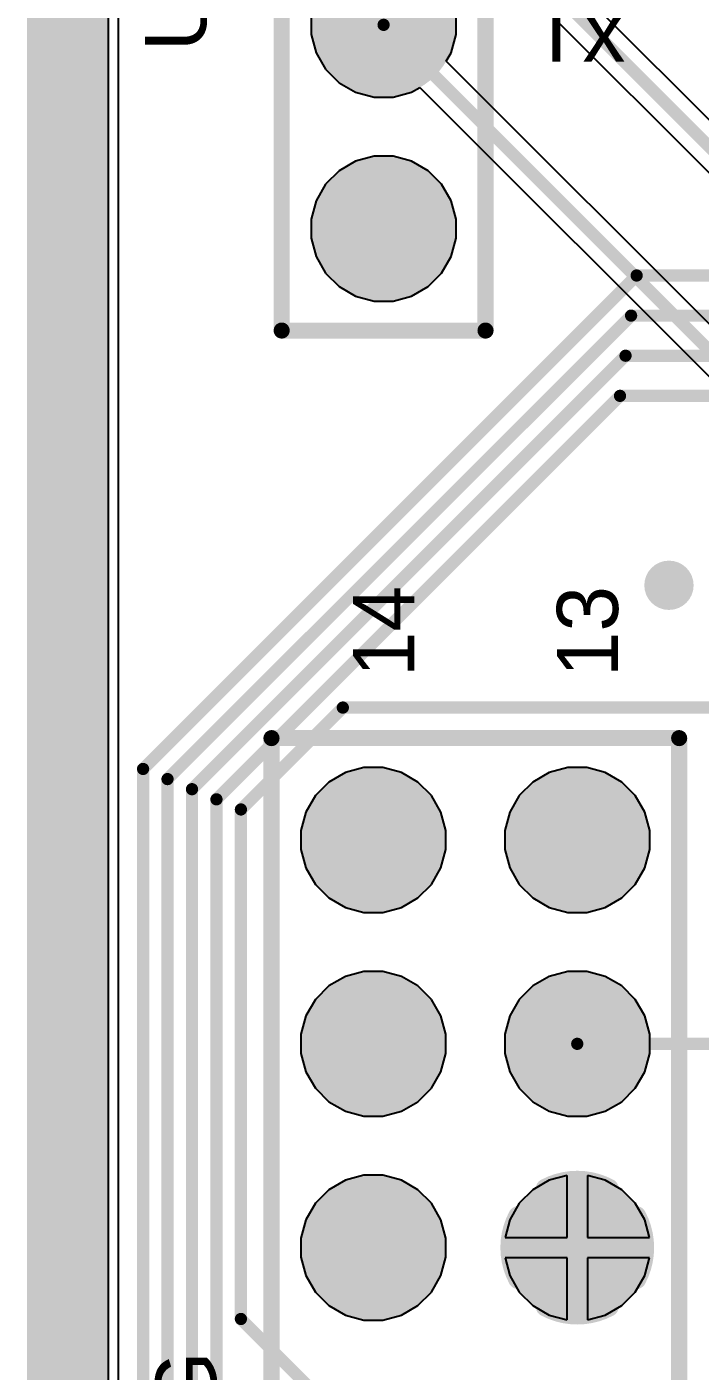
# Model space of a CAD drawing. Header units: millimetres. Extents: x -0.02 to 3.95, y -0.02 to 3.95.
# Drawn here: x -0.02 to 0.31, y 1.809 to 2.469 of the extents above; entities that cross this region are included whole.
import ezdxf

# ---------------------------------------------------------------- set-up
doc = ezdxf.new("R2010")
doc.units = ezdxf.units.MM
doc.header["$MEASUREMENT"] = 0
for name, color, linetype in [('BottomLayer', 5, 'Continuous'), ('BottomSolder', 6, 'Continuous'), ('InternalPlane1', 76, 'Continuous'), ('InternalPlane2', 16, 'Continuous'), ('MultiLayer', 9, 'Continuous'), ('PadHoleLayer', 156, 'Continuous'), ('TopLayer', 1, 'Continuous'), ('TopOverlay', 2, 'Continuous'), ('TopSolder', 216, 'Continuous'), ('ViaHoleLayer', 16, 'Continuous')]:
    doc.layers.add(name, color=color, linetype=linetype)
doc.styles.add('Arial', font='', dxfattribs={"height": 0.2})
doc.styles.get('Arial').set_extended_font_data('Arial')

# ---------------------------------------------------------------- blocks, each defined once
blk = doc.blocks.new('HDR2X7_83')
at = {"layer": 'BottomLayer'}
h = blk.add_hatch(color=5, dxfattribs=at)
edge = h.paths.add_edge_path()
edge.add_arc((0.4, 0.1), 0.02953, 0, 360)
h = blk.add_hatch(color=5, dxfattribs=at)
edge = h.paths.add_edge_path()
edge.add_arc((0.5, 0.1), 0.02953, 0, 360)
h = blk.add_hatch(color=5, dxfattribs=at)
edge = h.paths.add_edge_path()
edge.add_arc((0.6, 0.1), 0.02953, 0, 360)
h = blk.add_hatch(color=5, dxfattribs=at)
edge = h.paths.add_edge_path()
edge.add_arc((0.4, 0), 0.02953, 0, 360)
h = blk.add_hatch(color=5, dxfattribs=at)
edge = h.paths.add_edge_path()
edge.add_arc((0.5, 0), 0.02953, 0, 360)
h = blk.add_hatch(color=5, dxfattribs=at)
edge = h.paths.add_edge_path()
edge.add_arc((0.6, 0), 0.02953, 0, 360)
at = {"layer": 'BottomSolder'}
h = blk.add_hatch(color=6, dxfattribs=at)
edge = h.paths.add_edge_path()
edge.add_arc((0.4, 0.1), 0.03553, 0, 360)
h = blk.add_hatch(color=6, dxfattribs=at)
edge = h.paths.add_edge_path()
edge.add_arc((0.5, 0.1), 0.03553, 0, 360)
h = blk.add_hatch(color=6, dxfattribs=at)
edge = h.paths.add_edge_path()
edge.add_arc((0.6, 0.1), 0.03553, 0, 360)
h = blk.add_hatch(color=6, dxfattribs=at)
edge = h.paths.add_edge_path()
edge.add_arc((0.4, 0), 0.03553, 0, 360)
h = blk.add_hatch(color=6, dxfattribs=at)
edge = h.paths.add_edge_path()
edge.add_arc((0.5, 0), 0.03553, 0, 360)
h = blk.add_hatch(color=6, dxfattribs=at)
edge = h.paths.add_edge_path()
edge.add_arc((0.6, 0), 0.03553, 0, 360)
at = {"layer": 'InternalPlane1'}
h = blk.add_hatch(color=76, dxfattribs=at)
edge = h.paths.add_edge_path()
edge.add_arc((0.4, 0.1), 0.02372, 0, 360)
h = blk.add_hatch(color=76, dxfattribs=at)
edge = h.paths.add_edge_path()
edge.add_arc((0.5, 0.1), 0.02372, 0, 360)
h = blk.add_hatch(color=76, dxfattribs=at)
edge = h.paths.add_edge_path()
edge.add_arc((0.6, 0.1), 0.02372, 0, 360)
h = blk.add_hatch(color=76, dxfattribs=at)
edge = h.paths.add_edge_path()
edge.add_arc((0.5, 0), 0.02372, 0, 360)
h = blk.add_hatch(color=76, dxfattribs=at)
edge = h.paths.add_edge_path()
edge.add_arc((0.6, 0), 0.02372, 0, 360)
at = {"layer": 'InternalPlane2'}
h = blk.add_hatch(color=16, dxfattribs=at)
edge = h.paths.add_edge_path()
edge.add_arc((0.4, 0.1), 0.02372, 0, 360)
h = blk.add_hatch(color=16, dxfattribs=at)
edge = h.paths.add_edge_path()
edge.add_arc((0.5, 0.1), 0.02372, 0, 360)
h = blk.add_hatch(color=16, dxfattribs=at)
edge = h.paths.add_edge_path()
edge.add_arc((0.6, 0.1), 0.02372, 0, 360)
h = blk.add_hatch(color=16, dxfattribs=at)
edge = h.paths.add_edge_path()
edge.add_arc((0.4, 0), 0.02372, 0, 360)
h = blk.add_hatch(color=16, dxfattribs=at)
edge = h.paths.add_edge_path()
edge.add_arc((0.5, 0), 0.02372, 0, 360)
h = blk.add_hatch(color=16, dxfattribs=at)
edge = h.paths.add_edge_path()
edge.add_arc((0.6, 0), 0.02372, 0, 360)
at = {"layer": 'MultiLayer'}
h = blk.add_hatch(color=9, dxfattribs=at)
edge = h.paths.add_edge_path()
edge.add_arc((0.4, 0.1), 0.02953, 0, 360)
h = blk.add_hatch(color=9, dxfattribs=at)
edge = h.paths.add_edge_path()
edge.add_arc((0.5, 0.1), 0.02953, 0, 360)
h = blk.add_hatch(color=9, dxfattribs=at)
edge = h.paths.add_edge_path()
edge.add_arc((0.6, 0.1), 0.02953, 0, 360)
h = blk.add_hatch(color=9, dxfattribs=at)
edge = h.paths.add_edge_path()
edge.add_arc((0.4, 0), 0.02953, 0, 360)
h = blk.add_hatch(color=9, dxfattribs=at)
edge = h.paths.add_edge_path()
edge.add_arc((0.5, 0), 0.02953, 0, 360)
h = blk.add_hatch(color=9, dxfattribs=at)
edge = h.paths.add_edge_path()
edge.add_arc((0.6, 0), 0.02953, 0, 360)
at = {"layer": 'PadHoleLayer'}
h = blk.add_hatch(color=156, dxfattribs=at)
edge = h.paths.add_edge_path()
edge.add_arc((0.4, 0.1), 0.01772, 0, 360)
h = blk.add_hatch(color=156, dxfattribs=at)
edge = h.paths.add_edge_path()
edge.add_arc((0.5, 0.1), 0.01772, 0, 360)
h = blk.add_hatch(color=156, dxfattribs=at)
edge = h.paths.add_edge_path()
edge.add_arc((0.6, 0.1), 0.01772, 0, 360)
h = blk.add_hatch(color=156, dxfattribs=at)
edge = h.paths.add_edge_path()
edge.add_arc((0.4, 0), 0.01772, 0, 360)
h = blk.add_hatch(color=156, dxfattribs=at)
edge = h.paths.add_edge_path()
edge.add_arc((0.5, 0), 0.01772, 0, 360)
h = blk.add_hatch(color=156, dxfattribs=at)
edge = h.paths.add_edge_path()
edge.add_arc((0.6, 0), 0.01772, 0, 360)
at = {"layer": 'TopLayer'}
h = blk.add_hatch(color=1, dxfattribs=at)
edge = h.paths.add_edge_path()
edge.add_arc((0.4, 0.1), 0.02953, 0, 360)
h = blk.add_hatch(color=1, dxfattribs=at)
edge = h.paths.add_edge_path()
edge.add_arc((0.5, 0.1), 0.02953, 0, 360)
h = blk.add_hatch(color=1, dxfattribs=at)
edge = h.paths.add_edge_path()
edge.add_arc((0.6, 0.1), 0.02953, 0, 360)
h = blk.add_hatch(color=1, dxfattribs=at)
edge = h.paths.add_edge_path()
edge.add_arc((0.4, 0), 0.02953, 0, 360)
h = blk.add_hatch(color=1, dxfattribs=at)
edge = h.paths.add_edge_path()
edge.add_arc((0.5, 0), 0.02953, 0, 360)
h = blk.add_hatch(color=1, dxfattribs=at)
edge = h.paths.add_edge_path()
edge.add_arc((0.6, 0), 0.02953, 0, 360)
at = {"layer": 'TopSolder'}
h = blk.add_hatch(color=216, dxfattribs=at)
edge = h.paths.add_edge_path()
edge.add_arc((0.4, 0.1), 0.03553, 0, 360)
h = blk.add_hatch(color=216, dxfattribs=at)
edge = h.paths.add_edge_path()
edge.add_arc((0.5, 0.1), 0.03553, 0, 360)
h = blk.add_hatch(color=216, dxfattribs=at)
edge = h.paths.add_edge_path()
edge.add_arc((0.6, 0.1), 0.03553, 0, 360)
h = blk.add_hatch(color=216, dxfattribs=at)
edge = h.paths.add_edge_path()
edge.add_arc((0.4, 0), 0.03553, 0, 360)
h = blk.add_hatch(color=216, dxfattribs=at)
edge = h.paths.add_edge_path()
edge.add_arc((0.5, 0), 0.03553, 0, 360)
h = blk.add_hatch(color=216, dxfattribs=at)
edge = h.paths.add_edge_path()
edge.add_arc((0.6, 0), 0.03553, 0, 360)
at = {"layer": 'InternalPlane1', "const_width": 0.01}
for points in [[(0.38464, 0.02889, -0.249328), (0.41536, 0.02889)], [(0.37111, -0.01536, -0.249328), (0.37111, 0.01536)], [(0.42889, 0.01536, -0.249328), (0.42889, -0.01536)], [(0.41536, -0.02889, -0.249328), (0.38464, -0.02889)]]:
    blk.add_lwpolyline(points, format="xyb", dxfattribs=at)
at = {"layer": 'InternalPlane1', "const_width": 0.005}
for points in [[(0.38214, 0.02889, 1), (0.38714, 0.02889, 1)], [(0.41286, 0.02889, 1), (0.41786, 0.02889, 1)], [(0.36861, 0.01536, 1), (0.37361, 0.01536, 1)], [(0.42639, 0.01536, 1), (0.43139, 0.01536, 1)], [(0.36861, -0.01536, 1), (0.37361, -0.01536, 1)], [(0.42639, -0.01536, 1), (0.43139, -0.01536, 1)], [(0.38214, -0.02889, 1), (0.38714, -0.02889, 1)], [(0.41286, -0.02889, 1), (0.41786, -0.02889, 1)]]:
    blk.add_lwpolyline(points, format="xyb", close=True, dxfattribs=at)
at = {"layer": 'TopOverlay', "const_width": 0.00787}
for points in [[(-0.05, 0.15), (0.65, 0.15)], [(0.65, 0.15), (0.65, -0.05)], [(-0.05, -0.05), (0.65, -0.05)]]:
    blk.add_lwpolyline(points, dxfattribs=at)
at = {"layer": 'TopOverlay', "const_width": 0.00394}
for points in [[(0.64803, 0.15, 1), (0.65197, 0.15, 1)], [(0.64803, 0.15, 1), (0.65197, 0.15, 1)], [(0.64803, -0.05, 1), (0.65197, -0.05, 1)], [(0.64803, -0.05, 1), (0.65197, -0.05, 1)]]:
    blk.add_lwpolyline(points, format="xyb", close=True, dxfattribs=at)
at = {"layer": 'TopOverlay'}
for s, p in [('14', (0.68, 0.08)), ('13', (0.68, -0.02))]:
    blk.add_text(s, height=0.03, dxfattribs=at).set_placement(p)
blk = doc.blocks.new('HDR1X6_84')
at = {"layer": 'BottomLayer'}
blk.add_hatch(color=5, dxfattribs=at).paths.add_polyline_path([(-0.02953, 0.02953), (0.02953, 0.02953), (0.02953, -0.02953), (-0.02953, -0.02953)])
h = blk.add_hatch(color=5, dxfattribs=at)
edge = h.paths.add_edge_path()
edge.add_arc((0.1, 0), 0.02953, 0, 360)
h = blk.add_hatch(color=5, dxfattribs=at)
edge = h.paths.add_edge_path()
edge.add_arc((0.2, 0), 0.02953, 0, 360)
h = blk.add_hatch(color=5, dxfattribs=at)
edge = h.paths.add_edge_path()
edge.add_arc((0.3, 0), 0.02953, 0, 360)
h = blk.add_hatch(color=5, dxfattribs=at)
edge = h.paths.add_edge_path()
edge.add_arc((0.4, 0), 0.02953, 0, 360)
h = blk.add_hatch(color=5, dxfattribs=at)
edge = h.paths.add_edge_path()
edge.add_arc((0.5, 0), 0.02953, 0, 360)
at = {"layer": 'BottomSolder'}
blk.add_hatch(color=6, dxfattribs=at).paths.add_polyline_path([(-0.03553, 0.03553), (0.03553, 0.03553), (0.03553, -0.03553), (-0.03553, -0.03553)])
h = blk.add_hatch(color=6, dxfattribs=at)
edge = h.paths.add_edge_path()
edge.add_arc((0.1, 0), 0.03553, 0, 360)
h = blk.add_hatch(color=6, dxfattribs=at)
edge = h.paths.add_edge_path()
edge.add_arc((0.2, 0), 0.03553, 0, 360)
h = blk.add_hatch(color=6, dxfattribs=at)
edge = h.paths.add_edge_path()
edge.add_arc((0.3, 0), 0.03553, 0, 360)
h = blk.add_hatch(color=6, dxfattribs=at)
edge = h.paths.add_edge_path()
edge.add_arc((0.4, 0), 0.03553, 0, 360)
h = blk.add_hatch(color=6, dxfattribs=at)
edge = h.paths.add_edge_path()
edge.add_arc((0.5, 0), 0.03553, 0, 360)
at = {"layer": 'InternalPlane1'}
h = blk.add_hatch(color=76, dxfattribs=at)
edge = h.paths.add_edge_path()
edge.add_arc((0.1, 0), 0.02372, 0, 360)
h = blk.add_hatch(color=76, dxfattribs=at)
edge = h.paths.add_edge_path()
edge.add_arc((0.2, 0), 0.02372, 0, 360)
h = blk.add_hatch(color=76, dxfattribs=at)
edge = h.paths.add_edge_path()
edge.add_arc((0.3, 0), 0.02372, 0, 360)
h = blk.add_hatch(color=76, dxfattribs=at)
edge = h.paths.add_edge_path()
edge.add_arc((0.4, 0), 0.02372, 0, 360)
h = blk.add_hatch(color=76, dxfattribs=at)
edge = h.paths.add_edge_path()
edge.add_arc((0.5, 0), 0.02372, 0, 360)
at = {"layer": 'InternalPlane2'}
h = blk.add_hatch(color=16, dxfattribs=at)
edge = h.paths.add_edge_path()
edge.add_arc((0, 0), 0.02372, 0, 360)
h = blk.add_hatch(color=16, dxfattribs=at)
edge = h.paths.add_edge_path()
edge.add_arc((0.1, 0), 0.02372, 0, 360)
h = blk.add_hatch(color=16, dxfattribs=at)
edge = h.paths.add_edge_path()
edge.add_arc((0.2, 0), 0.02372, 0, 360)
h = blk.add_hatch(color=16, dxfattribs=at)
edge = h.paths.add_edge_path()
edge.add_arc((0.3, 0), 0.02372, 0, 360)
h = blk.add_hatch(color=16, dxfattribs=at)
edge = h.paths.add_edge_path()
edge.add_arc((0.4, 0), 0.02372, 0, 360)
h = blk.add_hatch(color=16, dxfattribs=at)
edge = h.paths.add_edge_path()
edge.add_arc((0.5, 0), 0.02372, 0, 360)
at = {"layer": 'MultiLayer'}
blk.add_hatch(color=9, dxfattribs=at).paths.add_polyline_path([(-0.02953, 0.02953), (0.02953, 0.02953), (0.02953, -0.02953), (-0.02953, -0.02953)])
h = blk.add_hatch(color=9, dxfattribs=at)
edge = h.paths.add_edge_path()
edge.add_arc((0.1, 0), 0.02953, 0, 360)
h = blk.add_hatch(color=9, dxfattribs=at)
edge = h.paths.add_edge_path()
edge.add_arc((0.2, 0), 0.02953, 0, 360)
h = blk.add_hatch(color=9, dxfattribs=at)
edge = h.paths.add_edge_path()
edge.add_arc((0.3, 0), 0.02953, 0, 360)
h = blk.add_hatch(color=9, dxfattribs=at)
edge = h.paths.add_edge_path()
edge.add_arc((0.4, 0), 0.02953, 0, 360)
h = blk.add_hatch(color=9, dxfattribs=at)
edge = h.paths.add_edge_path()
edge.add_arc((0.5, 0), 0.02953, 0, 360)
at = {"layer": 'PadHoleLayer'}
h = blk.add_hatch(color=156, dxfattribs=at)
edge = h.paths.add_edge_path()
edge.add_arc((0, 0), 0.01772, 0, 360)
h = blk.add_hatch(color=156, dxfattribs=at)
edge = h.paths.add_edge_path()
edge.add_arc((0.1, 0), 0.01772, 0, 360)
h = blk.add_hatch(color=156, dxfattribs=at)
edge = h.paths.add_edge_path()
edge.add_arc((0.2, 0), 0.01772, 0, 360)
h = blk.add_hatch(color=156, dxfattribs=at)
edge = h.paths.add_edge_path()
edge.add_arc((0.3, 0), 0.01772, 0, 360)
h = blk.add_hatch(color=156, dxfattribs=at)
edge = h.paths.add_edge_path()
edge.add_arc((0.4, 0), 0.01772, 0, 360)
h = blk.add_hatch(color=156, dxfattribs=at)
edge = h.paths.add_edge_path()
edge.add_arc((0.5, 0), 0.01772, 0, 360)
at = {"layer": 'TopLayer'}
blk.add_hatch(color=1, dxfattribs=at).paths.add_polyline_path([(-0.02953, 0.02953), (0.02953, 0.02953), (0.02953, -0.02953), (-0.02953, -0.02953)])
h = blk.add_hatch(color=1, dxfattribs=at)
edge = h.paths.add_edge_path()
edge.add_arc((0.1, 0), 0.02953, 0, 360)
h = blk.add_hatch(color=1, dxfattribs=at)
edge = h.paths.add_edge_path()
edge.add_arc((0.2, 0), 0.02953, 0, 360)
h = blk.add_hatch(color=1, dxfattribs=at)
edge = h.paths.add_edge_path()
edge.add_arc((0.3, 0), 0.02953, 0, 360)
h = blk.add_hatch(color=1, dxfattribs=at)
edge = h.paths.add_edge_path()
edge.add_arc((0.4, 0), 0.02953, 0, 360)
h = blk.add_hatch(color=1, dxfattribs=at)
edge = h.paths.add_edge_path()
edge.add_arc((0.5, 0), 0.02953, 0, 360)
at = {"layer": 'TopSolder'}
blk.add_hatch(color=216, dxfattribs=at).paths.add_polyline_path([(-0.03553, 0.03553), (0.03553, 0.03553), (0.03553, -0.03553), (-0.03553, -0.03553)])
h = blk.add_hatch(color=216, dxfattribs=at)
edge = h.paths.add_edge_path()
edge.add_arc((0.1, 0), 0.03553, 0, 360)
h = blk.add_hatch(color=216, dxfattribs=at)
edge = h.paths.add_edge_path()
edge.add_arc((0.2, 0), 0.03553, 0, 360)
h = blk.add_hatch(color=216, dxfattribs=at)
edge = h.paths.add_edge_path()
edge.add_arc((0.3, 0), 0.03553, 0, 360)
h = blk.add_hatch(color=216, dxfattribs=at)
edge = h.paths.add_edge_path()
edge.add_arc((0.4, 0), 0.03553, 0, 360)
h = blk.add_hatch(color=216, dxfattribs=at)
edge = h.paths.add_edge_path()
edge.add_arc((0.5, 0), 0.03553, 0, 360)
at = {"layer": 'InternalPlane1', "const_width": 0.01}
for points in [[(-0.01536, 0.02889, -0.249328), (0.01536, 0.02889)], [(-0.02889, -0.01536, -0.249328), (-0.02889, 0.01536)], [(0.02889, 0.01536, -0.249328), (0.02889, -0.01536)], [(0.01536, -0.02889, -0.249328), (-0.01536, -0.02889)]]:
    blk.add_lwpolyline(points, format="xyb", dxfattribs=at)
at = {"layer": 'InternalPlane1', "const_width": 0.005}
for points in [[(-0.01786, 0.02889, 1), (-0.01286, 0.02889, 1)], [(0.01286, 0.02889, 1), (0.01786, 0.02889, 1)], [(-0.03139, 0.01536, 1), (-0.02639, 0.01536, 1)], [(0.02639, 0.01536, 1), (0.03139, 0.01536, 1)], [(-0.03139, -0.01536, 1), (-0.02639, -0.01536, 1)], [(0.02639, -0.01536, 1), (0.03139, -0.01536, 1)], [(-0.01786, -0.02889, 1), (-0.01286, -0.02889, 1)], [(0.01286, -0.02889, 1), (0.01786, -0.02889, 1)]]:
    blk.add_lwpolyline(points, format="xyb", close=True, dxfattribs=at)
at = {"layer": 'TopOverlay', "const_width": 0.00787}
for points in [[(-0.05, -0.05), (-0.05, 0.05)], [(0.55, 0.05), (-0.05, 0.05)], [(0.55, -0.05), (0.55, 0.05)], [(0.55, -0.05), (-0.05, -0.05)]]:
    blk.add_lwpolyline(points, dxfattribs=at)
at = {"layer": 'TopOverlay', "const_width": 0.00394}
for points in [[(-0.05197, 0.05, 1), (-0.04803, 0.05, 1)], [(-0.05197, 0.05, 1), (-0.04803, 0.05, 1)], [(0.54803, 0.05, 1), (0.55197, 0.05, 1)], [(0.54803, 0.05, 1), (0.55197, 0.05, 1)], [(-0.05197, -0.05, 1), (-0.04803, -0.05, 1)], [(-0.05197, -0.05, 1), (-0.04803, -0.05, 1)], [(0.54803, -0.05, 1), (0.55197, -0.05, 1)], [(0.54803, -0.05, 1), (0.55197, -0.05, 1)]]:
    blk.add_lwpolyline(points, format="xyb", close=True, dxfattribs=at)

msp = doc.modelspace()

# ---------------------------------------------------------------- hatches: boundary and pattern name
at = {"layer": 'BottomLayer'}
h = msp.add_hatch(color=5, dxfattribs=at)
edge = h.paths.add_edge_path()
edge.add_arc((0.295, 2.195), 0.0121, 0, 360)
at = {"layer": 'InternalPlane2'}
h = msp.add_hatch(color=16, dxfattribs=at)
edge = h.paths.add_edge_path()
edge.add_arc((0.295, 2.195), 0.0121, 0, 360)
at = {"layer": 'TopLayer'}
h = msp.add_hatch(color=1, dxfattribs=at)
edge = h.paths.add_edge_path()
edge.add_arc((0.295, 2.195), 0.0121, 0, 360)
at = {"layer": 'ViaHoleLayer'}
h = msp.add_hatch(color=16, dxfattribs=at)
edge = h.paths.add_edge_path()
edge.add_arc((0.295, 2.195), 0.0061, 0, 360)

# ---------------------------------------------------------------- linework, layer by layer
at = {"layer": 'BottomLayer'}
for p, q in [((0.025, 0.295), (0.025, 3.64)), ((0.46149, 2.27649), (0.18576, 2.55222)), ((0.17278, 2.53924), (0.44582, 2.2662)), ((0.11947, 2.47468), (0.11947, 2.46532)), ((0.19053, 2.46532), (0.19053, 2.47468)), ((0.11947, 2.46532), (0.12189, 2.45629)), ((0.18811, 2.45629), (0.19053, 2.46532)), ((0.12189, 2.45629), (0.12657, 2.44819)), ((0.18576, 2.45222), (0.18811, 2.45629)), ((0.12657, 2.44819), (0.13319, 2.44157)), ((0.4412, 2.19677), (0.18576, 2.45222)), ((0.13319, 2.44157), (0.14129, 2.43689)), ((0.14129, 2.43689), (0.15032, 2.43447)), ((0.15032, 2.43447), (0.15968, 2.43447)), ((0.15968, 2.43447), (0.16871, 2.43689)), ((0.16871, 2.43689), (0.17278, 2.43924)), ((0.17278, 2.43924), (0.43082, 2.1812)), ((0.14129, 2.40311), (0.13319, 2.39843)), ((0.15032, 2.40553), (0.14129, 2.40311)), ((0.15968, 2.40553), (0.15032, 2.40553)), ((0.16871, 2.40311), (0.15968, 2.40553)), ((0.17681, 2.39843), (0.16871, 2.40311)), ((0.13319, 2.39843), (0.12657, 2.39181)), ((0.18343, 2.39181), (0.17681, 2.39843)), ((0.12657, 2.39181), (0.12189, 2.38371)), ((0.18811, 2.38371), (0.18343, 2.39181)), ((0.12189, 2.38371), (0.11947, 2.37468)), ((0.19053, 2.37468), (0.18811, 2.38371)), ((0.11947, 2.37468), (0.11947, 2.36532)), ((0.19053, 2.36532), (0.19053, 2.37468)), ((0.11947, 2.36532), (0.12189, 2.35629)), ((0.18811, 2.35629), (0.19053, 2.36532)), ((0.12189, 2.35629), (0.12657, 2.34819)), ((0.18343, 2.34819), (0.18811, 2.35629)), ((0.12657, 2.34819), (0.13319, 2.34157)), ((0.17681, 2.34157), (0.18343, 2.34819)), ((0.13319, 2.34157), (0.14129, 2.33689)), ((0.16871, 2.33689), (0.17681, 2.34157)), ((0.14129, 2.33689), (0.15032, 2.33447)), ((0.15968, 2.33447), (0.16871, 2.33689)), ((0.15032, 2.33447), (0.15968, 2.33447)), ((0.14532, 2.10553), (0.13629, 2.10311)), ((0.15468, 2.10553), (0.14532, 2.10553)), ((0.16371, 2.10311), (0.15468, 2.10553)), ((0.24532, 2.10553), (0.23629, 2.10311)), ((0.25468, 2.10553), (0.24532, 2.10553)), ((0.26371, 2.10311), (0.25468, 2.10553)), ((0.12819, 2.09843), (0.12157, 2.09181)), ((0.13629, 2.10311), (0.12819, 2.09843)), ((0.17181, 2.09843), (0.16371, 2.10311)), ((0.17843, 2.09181), (0.17181, 2.09843)), ((0.22819, 2.09843), (0.22157, 2.09181)), ((0.23629, 2.10311), (0.22819, 2.09843)), ((0.27181, 2.09843), (0.26371, 2.10311)), ((0.27843, 2.09181), (0.27181, 2.09843)), ((0.12157, 2.09181), (0.11689, 2.08371)), ((0.18311, 2.08371), (0.17843, 2.09181)), ((0.22157, 2.09181), (0.21689, 2.08371)), ((0.28311, 2.08371), (0.27843, 2.09181)), ((0.11689, 2.08371), (0.11447, 2.07468)), ((0.18553, 2.07468), (0.18311, 2.08371)), ((0.21689, 2.08371), (0.21447, 2.07468)), ((0.28553, 2.07468), (0.28311, 2.08371)), ((0.11447, 2.07468), (0.11447, 2.06532)), ((0.18553, 2.06532), (0.18553, 2.07468)), ((0.21447, 2.07468), (0.21447, 2.06532)), ((0.28553, 2.06532), (0.28553, 2.07468)), ((0.11447, 2.06532), (0.11689, 2.05629)), ((0.18311, 2.05629), (0.18553, 2.06532)), ((0.21447, 2.06532), (0.21689, 2.05629)), ((0.28311, 2.05629), (0.28553, 2.06532)), ((0.11689, 2.05629), (0.12157, 2.04819)), ((0.17843, 2.04819), (0.18311, 2.05629)), ((0.21689, 2.05629), (0.22157, 2.04819)), ((0.27843, 2.04819), (0.28311, 2.05629)), ((0.12157, 2.04819), (0.12819, 2.04157)), ((0.17181, 2.04157), (0.17843, 2.04819)), ((0.22157, 2.04819), (0.22819, 2.04157)), ((0.27181, 2.04157), (0.27843, 2.04819)), ((0.12819, 2.04157), (0.13629, 2.03689)), ((0.16371, 2.03689), (0.17181, 2.04157)), ((0.22819, 2.04157), (0.23629, 2.03689)), ((0.26371, 2.03689), (0.27181, 2.04157)), ((0.13629, 2.03689), (0.14532, 2.03447)), ((0.14532, 2.03447), (0.15468, 2.03447)), ((0.15468, 2.03447), (0.16371, 2.03689)), ((0.23629, 2.03689), (0.24532, 2.03447)), ((0.24532, 2.03447), (0.25468, 2.03447)), ((0.25468, 2.03447), (0.26371, 2.03689)), ((0.14532, 2.00553), (0.13629, 2.00311)), ((0.15468, 2.00553), (0.14532, 2.00553)), ((0.16371, 2.00311), (0.15468, 2.00553)), ((0.24532, 2.00553), (0.23629, 2.00311)), ((0.25468, 2.00553), (0.24532, 2.00553)), ((0.26371, 2.00311), (0.25468, 2.00553)), ((0.13629, 2.00311), (0.12819, 1.99843)), ((0.17181, 1.99843), (0.16371, 2.00311)), ((0.23629, 2.00311), (0.22819, 1.99843)), ((0.27181, 1.99843), (0.26371, 2.00311)), ((0.12819, 1.99843), (0.12157, 1.99181)), ((0.17843, 1.99181), (0.17181, 1.99843)), ((0.22819, 1.99843), (0.22157, 1.99181)), ((0.27843, 1.99181), (0.27181, 1.99843)), ((0.12157, 1.99181), (0.11689, 1.98371)), ((0.18311, 1.98371), (0.17843, 1.99181)), ((0.22157, 1.99181), (0.21689, 1.98371)), ((0.28311, 1.98371), (0.27843, 1.99181)), ((0.11689, 1.98371), (0.11447, 1.97468)), ((0.18553, 1.97468), (0.18311, 1.98371)), ((0.21689, 1.98371), (0.21447, 1.97468)), ((0.28553, 1.97468), (0.28311, 1.98371)), ((0.11447, 1.97468), (0.11447, 1.96532)), ((0.18553, 1.96532), (0.18553, 1.97468)), ((0.21447, 1.97468), (0.21447, 1.96532)), ((0.28553, 1.96532), (0.28553, 1.97468)), ((0.11447, 1.96532), (0.11689, 1.95629)), ((0.18311, 1.95629), (0.18553, 1.96532)), ((0.21447, 1.96532), (0.21689, 1.95629)), ((0.28311, 1.95629), (0.28553, 1.96532)), ((0.11689, 1.95629), (0.12157, 1.94819)), ((0.17843, 1.94819), (0.18311, 1.95629)), ((0.21689, 1.95629), (0.22157, 1.94819)), ((0.27843, 1.94819), (0.28311, 1.95629)), ((0.12157, 1.94819), (0.12819, 1.94157)), ((0.17181, 1.94157), (0.17843, 1.94819)), ((0.22157, 1.94819), (0.22819, 1.94157)), ((0.27181, 1.94157), (0.27843, 1.94819)), ((0.12819, 1.94157), (0.13629, 1.93689)), ((0.16371, 1.93689), (0.17181, 1.94157)), ((0.22819, 1.94157), (0.23629, 1.93689)), ((0.26371, 1.93689), (0.27181, 1.94157)), ((0.13629, 1.93689), (0.14532, 1.93447)), ((0.14532, 1.93447), (0.15468, 1.93447)), ((0.15468, 1.93447), (0.16371, 1.93689)), ((0.23629, 1.93689), (0.24532, 1.93447)), ((0.24532, 1.93447), (0.25468, 1.93447)), ((0.25468, 1.93447), (0.26371, 1.93689)), ((0.13629, 1.90311), (0.12819, 1.89843)), ((0.14532, 1.90553), (0.13629, 1.90311)), ((0.15468, 1.90553), (0.14532, 1.90553)), ((0.16371, 1.90311), (0.15468, 1.90553)), ((0.17181, 1.89843), (0.16371, 1.90311)), ((0.23629, 1.90311), (0.22819, 1.89843)), ((0.245, 1.90544), (0.23629, 1.90311)), ((0.245, 1.875), (0.245, 1.90544)), ((0.26371, 1.90311), (0.255, 1.90544)), ((0.255, 1.90544), (0.255, 1.875)), ((0.27181, 1.89843), (0.26371, 1.90311)), ((0.12819, 1.89843), (0.12157, 1.89181)), ((0.17843, 1.89181), (0.17181, 1.89843)), ((0.22819, 1.89843), (0.22157, 1.89181)), ((0.27843, 1.89181), (0.27181, 1.89843)), ((0.12157, 1.89181), (0.11689, 1.88371)), ((0.18311, 1.88371), (0.17843, 1.89181)), ((0.22157, 1.89181), (0.21689, 1.88371)), ((0.28311, 1.88371), (0.27843, 1.89181)), ((0.11689, 1.88371), (0.11447, 1.87468)), ((0.18553, 1.87468), (0.18311, 1.88371)), ((0.21689, 1.88371), (0.21456, 1.875)), ((0.28544, 1.875), (0.28311, 1.88371)), ((0.11447, 1.87468), (0.11447, 1.86532)), ((0.18553, 1.86532), (0.18553, 1.87468)), ((0.21456, 1.875), (0.245, 1.875)), ((0.255, 1.875), (0.28544, 1.875)), ((0.11447, 1.86532), (0.11689, 1.85629)), ((0.18311, 1.85629), (0.18553, 1.86532)), ((0.245, 1.865), (0.21456, 1.865)), ((0.21456, 1.865), (0.21689, 1.85629)), ((0.245, 1.83456), (0.245, 1.865)), ((0.28544, 1.865), (0.255, 1.865)), ((0.255, 1.865), (0.255, 1.83456)), ((0.28311, 1.85629), (0.28544, 1.865)), ((0.11689, 1.85629), (0.12157, 1.84819)), ((0.17843, 1.84819), (0.18311, 1.85629)), ((0.21689, 1.85629), (0.22157, 1.84819)), ((0.27843, 1.84819), (0.28311, 1.85629)), ((0.12157, 1.84819), (0.12819, 1.84157)), ((0.17181, 1.84157), (0.17843, 1.84819)), ((0.22157, 1.84819), (0.22819, 1.84157)), ((0.27181, 1.84157), (0.27843, 1.84819)), ((0.12819, 1.84157), (0.13629, 1.83689)), ((0.16371, 1.83689), (0.17181, 1.84157)), ((0.22819, 1.84157), (0.23629, 1.83689)), ((0.26371, 1.83689), (0.27181, 1.84157)), ((0.13629, 1.83689), (0.14532, 1.83447)), ((0.14532, 1.83447), (0.15468, 1.83447)), ((0.15468, 1.83447), (0.16371, 1.83689)), ((0.23629, 1.83689), (0.245, 1.83456)), ((0.255, 1.83456), (0.26371, 1.83689))]:
    msp.add_line(p, q, dxfattribs=at)
at = {"layer": 'BottomLayer', "const_width": 0.006}
for points in [[(0.155, 2.57), (0.455, 2.27)], [(0.155, 2.47), (0.44, 2.185)]]:
    msp.add_lwpolyline(points, dxfattribs=at)
at = {"layer": 'BottomLayer', "const_width": 0.003}
msp.add_lwpolyline([(0.1535, 2.47, 1), (0.1565, 2.47, 1)], format="xyb", close=True, dxfattribs=at)
at = {"layer": 'InternalPlane1'}
msp.add_line((0.0201, 0.16339), (0.0201, 3.77), dxfattribs=at)
at = {"layer": 'InternalPlane1', "const_width": 0.04}
msp.add_lwpolyline([(0, 0.16339), (0, 3.77)], dxfattribs=at)
at = {"layer": 'InternalPlane2'}
msp.add_line((0.0201, 1.07009), (0.0201, 3.77), dxfattribs=at)
at = {"layer": 'InternalPlane2', "const_width": 0.04}
msp.add_lwpolyline([(0, 0.16339), (0, 3.77)], dxfattribs=at)
at = {"layer": 'TopLayer', "const_width": 0.006}
for points in [[(0.037, 2.10488), (0.27913, 2.34701)], [(0.27913, 2.34701), (0.74811, 2.34701)], [(0.049, 2.09991), (0.27641, 2.32732)], [(0.27641, 2.32732), (0.74811, 2.32732)], [(0.061, 2.09494), (0.2737, 2.30764)], [(0.2737, 2.30764), (0.74811, 2.30764)], [(0.073, 2.08997), (0.27098, 2.28795)], [(0.27098, 2.28795), (0.74811, 2.28795)], [(0.085, 2.085), (0.135, 2.135)], [(0.135, 2.135), (0.37, 2.135)], [(0.037, 1.69163), (0.037, 2.10488)], [(0.049, 1.711), (0.049, 2.09991)], [(0.061, 1.77757), (0.061, 2.09494)], [(0.073, 1.78554), (0.073, 2.08997)], [(0.085, 1.835), (0.085, 2.085)], [(0.25, 1.97), (0.36665, 1.97)], [(0.085, 1.835), (0.15, 1.77)]]:
    msp.add_lwpolyline(points, dxfattribs=at)
at = {"layer": 'TopLayer', "const_width": 0.003}
for points in [[(0.27763, 2.34701, 1), (0.28063, 2.34701, 1)], [(0.27763, 2.34701, 1), (0.28063, 2.34701, 1)], [(0.27491, 2.32732, 1), (0.27791, 2.32732, 1)], [(0.27491, 2.32732, 1), (0.27791, 2.32732, 1)], [(0.2722, 2.30764, 1), (0.2752, 2.30764, 1)], [(0.2722, 2.30764, 1), (0.2752, 2.30764, 1)], [(0.26948, 2.28795, 1), (0.27248, 2.28795, 1)], [(0.26948, 2.28795, 1), (0.27248, 2.28795, 1)], [(0.1335, 2.135, 1), (0.1365, 2.135, 1)], [(0.1335, 2.135, 1), (0.1365, 2.135, 1)], [(0.0355, 2.10488, 1), (0.0385, 2.10488, 1)], [(0.0355, 2.10488, 1), (0.0385, 2.10488, 1)], [(0.0475, 2.09991, 1), (0.0505, 2.09991, 1)], [(0.0475, 2.09991, 1), (0.0505, 2.09991, 1)], [(0.0595, 2.09494, 1), (0.0625, 2.09494, 1)], [(0.0595, 2.09494, 1), (0.0625, 2.09494, 1)], [(0.0715, 2.08997, 1), (0.0745, 2.08997, 1)], [(0.0715, 2.08997, 1), (0.0745, 2.08997, 1)], [(0.0835, 2.085, 1), (0.0865, 2.085, 1)], [(0.0835, 2.085, 1), (0.0865, 2.085, 1)], [(0.2485, 1.97, 1), (0.2515, 1.97, 1)], [(0.0835, 1.835, 1), (0.0865, 1.835, 1)], [(0.0835, 1.835, 1), (0.0865, 1.835, 1)]]:
    msp.add_lwpolyline(points, format="xyb", close=True, dxfattribs=at)

# ---------------------------------------------------------------- block references
for name, p, rotation in [('HDR1X6_84', (0.155, 2.87), 270), ('HDR2X7_83', (0.25, 1.47), 90)]:
    msp.add_blockref(name, p, dxfattribs=dict(rotation=rotation))

# ---------------------------------------------------------------- texts
at = {"layer": 'TopOverlay', "style": 'Arial'}
for s, rotation, p in [('UART Debug', 90, (0.068, 2.457)), ('Tx', 360, (0.227, 2.452)), ('JTAG', 90, (0.073, 1.712))]:
    msp.add_text(s, height=0.03, rotation=rotation, dxfattribs=at).set_placement(p)

doc.saveas('drawing.dxf')
